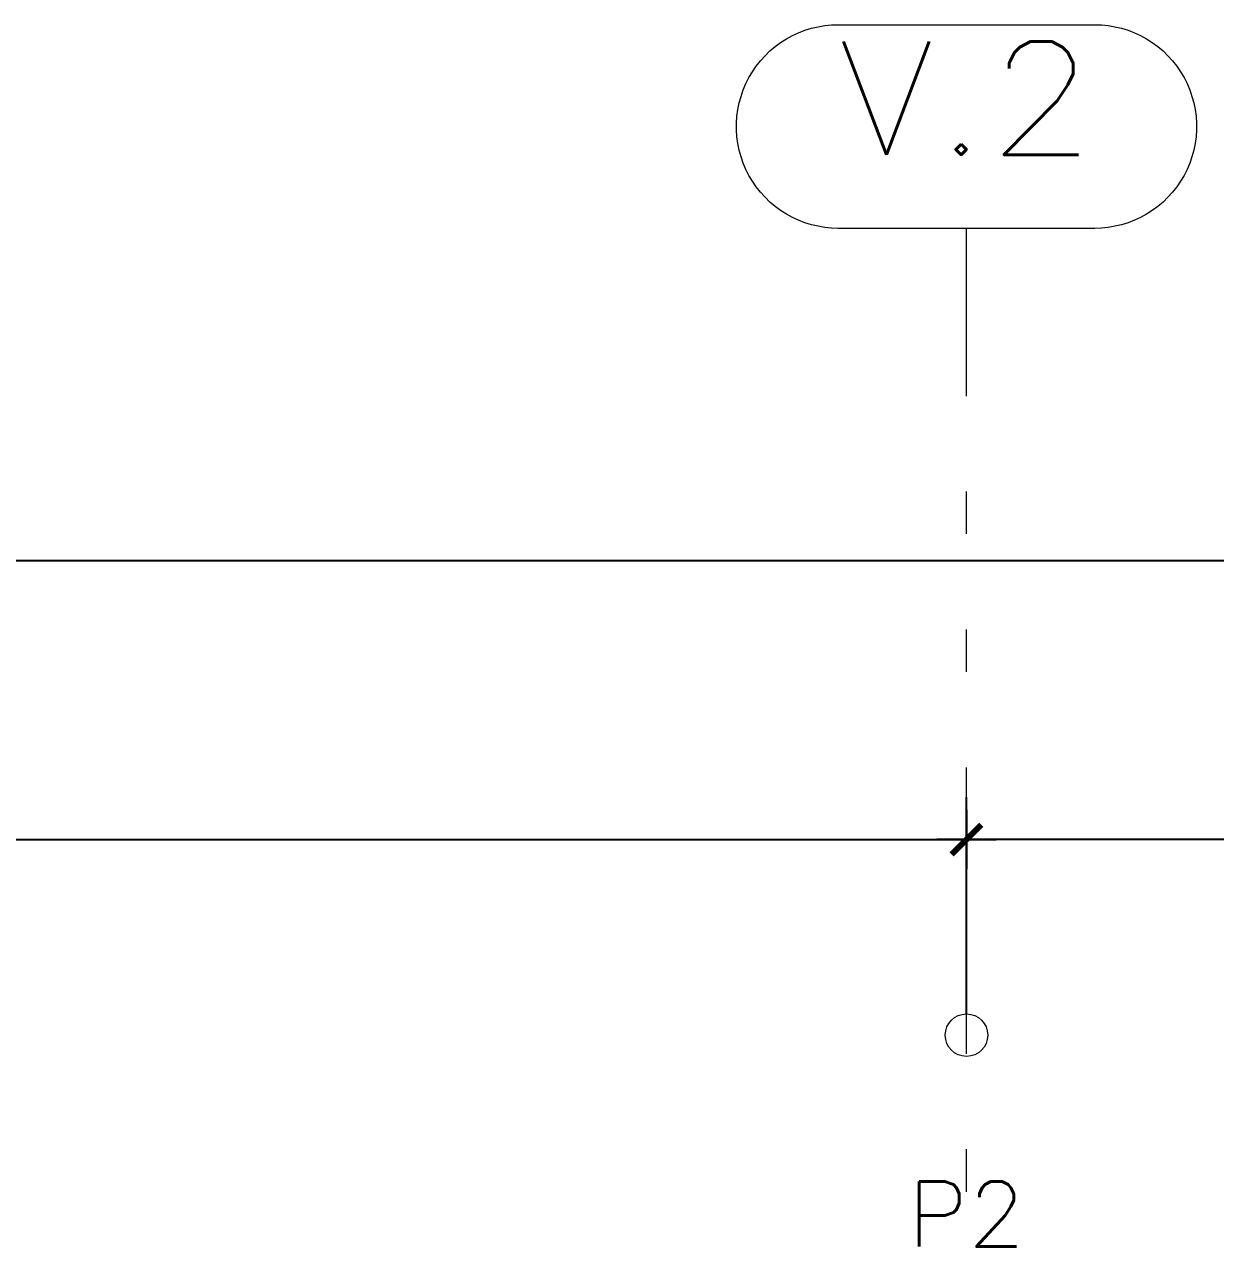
# Model space of a CAD drawing. Header units: metres. Extents: x 219 to 707, y -561 to -17.
# Drawn here: x 344.302 to 347.107, y -220.12 to -217.213 of the extents above; entities that cross this region are included whole.
import ezdxf
from ezdxf.enums import TextEntityAlignment as Align

# ---------------------------------------------------------------- set-up
doc = ezdxf.new("R2010")
doc.units = ezdxf.units.M
doc.linetypes.add('CYPE_RAYAPUNTOPUNTO', pattern=[0.45, 0.225, -0.075, 0, -0.075, 0, -0.075])
for name, color, linetype, lineweight in [('COTAS_ACOTACION', 2, 'Continuous', 0), ('COTAS_REF_LINEAS', 2, 'Continuous', 0), ('COTAS_REPLANTEO', 7, 'CYPE_RAYAPUNTOPUNTO', 0), ('PILAR_REF', 253, 'Continuous', 0)]:
    doc.layers.add(name, color=color, linetype=linetype, lineweight=lineweight)
doc.layers.add('Dr Ejes en bloque', color=4, linetype='Continuous')
doc.layers.add('TCOTA', color=1, linetype='Continuous')
doc.styles.add('CYPETXT', font='romans', dxfattribs={"height": 0.2})
doc.styles.add('T12', font='romans.shx', dxfattribs={"height": 0.12})
doc.dimstyles.new('DIM50', dxfattribs={"dimtxt": 0.12, "dimasz": 0.07, "dimexe": 0.1, "dimexo": 0.05, "dimgap": 0.06, "dimtad": 1, "dimzin": 4, "dimdsep": 46, "dimtxsty": 'T12', "dimblk1": 'COTA1', "dimblk2": 'COTA1', "dimsah": 1, "dimcen": 0.07, "dimclrt": 3, "dimadec": 0, "dimazin": 0, "dimtfac": 1, "dimtmove": 2, "dimatfit": 0, "dimldrblk": 'COTA1', "dimfxl": 1, "dimtolj": 1, "dimtzin": 4, "dimarcsym": 0})

# ---------------------------------------------------------------- blocks, each defined once
blk = doc.blocks.new('A$Ccec89f46')
at = {"layer": 'PILAR_REF', "style": 'CYPETXT', "width": 0.99744}
blk.add_text('P2', height=0.15333, dxfattribs=at).set_placement((-12.0634, 0.3338), (-11.7866, 0.3338), align=Align.FIT)
blk.add_text('P2', height=0.15333, dxfattribs=at).set_placement((-12.0634, 0.3338), (-11.7866, 0.3338), align=Align.FIT)
blk = doc.blocks.new('COTA1')
for p, q in [((0, 1), (0, -1)), ((-1.5, 0), (1, 0))]:
    blk.add_line(p, q)
at = {"const_width": 0.2}
blk.add_lwpolyline([(-0.5, -0.5), (0.5, 0.5)], dxfattribs=at)
blk = doc.blocks.new('*D847')
at = {"layer": 'Defpoints', "color": 0, "transparency": 16777216}
for p in [(115.8777, 145.6949), (139.0277, 145.6949), (139.0277, 145.6949)]:
    blk.add_point(p, dxfattribs=at)
at = {"layer": 'TCOTA', "color": 0, "lineweight": -2, "transparency": 16777216}
for p, q in [((115.8777, 145.7449), (115.8777, 145.7949)), ((139.0277, 145.7449), (139.0277, 145.7949)), ((115.9477, 145.6949), (138.9577, 145.6949))]:
    blk.add_line(p, q, dxfattribs=at)
at = {"layer": 'TCOTA', "color": 0, "lineweight": -2, "transparency": 16777216, "xscale": 0.07, "yscale": 0.07, "zscale": 0.07, "rotation": 180}
blk.add_blockref('COTA1', (115.8777, 145.6949), dxfattribs=at)
at = {"layer": 'TCOTA', "color": 0, "lineweight": -2, "transparency": 16777216, "xscale": 0.07, "yscale": 0.07, "zscale": 0.07}
blk.add_blockref('COTA1', (139.0277, 145.6949), dxfattribs=at)
at = {"layer": 'TCOTA', "color": 3, "transparency": 16777216, "insert": (127.4527, 145.8149), "char_height": 0.12, "attachment_point": 5, "style": 'T12'}
blk.add_mtext('\\A1;23.15', dxfattribs=at)
blk = doc.blocks.new('*D840')
at = {"layer": 'Defpoints', "color": 0, "transparency": 16777216}
for p in [(120.8027, 145.0374), (115.8777, 144.5765), (120.8027, 144.5765)]:
    blk.add_point(p, dxfattribs=at)
at = {"layer": 'TCOTA', "color": 0, "lineweight": -2, "transparency": 16777216}
for p, q in [((115.8777, 144.6265), (115.8777, 145.1374)), ((120.8027, 144.6265), (120.8027, 145.1374)), ((115.9477, 145.0374), (120.7327, 145.0374))]:
    blk.add_line(p, q, dxfattribs=at)
at = {"layer": 'TCOTA', "color": 0, "lineweight": -2, "transparency": 16777216, "xscale": 0.07, "yscale": 0.07, "zscale": 0.07, "rotation": 180}
blk.add_blockref('COTA1', (115.8777, 145.0374), dxfattribs=at)
at = {"layer": 'TCOTA', "color": 0, "lineweight": -2, "transparency": 16777216, "xscale": 0.07, "yscale": 0.07, "zscale": 0.07}
blk.add_blockref('COTA1', (120.8027, 145.0374), dxfattribs=at)
at = {"layer": 'TCOTA', "color": 3, "transparency": 16777216, "insert": (118.3402, 145.1574), "char_height": 0.12, "attachment_point": 5, "style": 'T12'}
blk.add_mtext('\\A1;4.92', dxfattribs=at)
blk = doc.blocks.new('*D852')
at = {"layer": 'Defpoints', "color": 0, "transparency": 16777216}
for p in [(120.8027, 145.0374), (120.8027, 144.8819), (125.7777, 144.5765)]:
    blk.add_point(p, dxfattribs=at)
at = {"layer": 'TCOTA', "color": 0, "lineweight": -2, "transparency": 16777216}
for p, q in [((120.8027, 144.9319), (120.8027, 145.1374)), ((125.7777, 144.6265), (125.7777, 145.1374)), ((125.7077, 145.0374), (120.8727, 145.0374))]:
    blk.add_line(p, q, dxfattribs=at)
at = {"layer": 'TCOTA', "color": 0, "lineweight": -2, "transparency": 16777216, "xscale": 0.07, "yscale": 0.07, "zscale": 0.07, "rotation": 180}
blk.add_blockref('COTA1', (120.8027, 145.0374), dxfattribs=at)
at = {"layer": 'TCOTA', "color": 0, "lineweight": -2, "transparency": 16777216, "xscale": 0.07, "yscale": 0.07, "zscale": 0.07}
blk.add_blockref('COTA1', (125.7777, 145.0374), dxfattribs=at)
at = {"layer": 'TCOTA', "color": 3, "transparency": 16777216, "insert": (123.2902, 145.1574), "char_height": 0.12, "attachment_point": 5, "style": 'T12'}
blk.add_mtext('\\A1;4.97', dxfattribs=at)
blk = doc.blocks.new('DSADADASDAS')
at = {"layer": 'COTAS_ACOTACION'}
blk.add_circle((120.8027, 144.5765, -0.525), 0.05, dxfattribs=at)
at = {"layer": 'COTAS_REF_LINEAS'}
blk.add_lwpolyline([(121.1047, 146.9578), (121.1207, 146.9573), (121.1367, 146.9557), (121.1525, 146.953), (121.1681, 146.9493), (121.1834, 146.9446), (121.1984, 146.9388), (121.213, 146.932), (121.227, 146.9243), (121.2405, 146.9157), (121.2534, 146.9062), (121.2657, 146.8958), (121.2772, 146.8847), (121.288, 146.8728), (121.2979, 146.8602), (121.307, 146.847), (121.3152, 146.8332), (121.3224, 146.8189), (121.3287, 146.8041), (121.3339, 146.7889), (121.3382, 146.7735), (121.3414, 146.7577), (121.3435, 146.7419), (121.3446, 146.7259), (121.3446, 146.7098), (121.3435, 146.6938), (121.3414, 146.6779), (121.3382, 146.6622), (121.3339, 146.6467), (121.3287, 146.6316), (121.3224, 146.6168), (121.3152, 146.6025), (121.307, 146.5887), (121.2979, 146.5755), (121.288, 146.5629), (121.2772, 146.551), (121.2657, 146.5398), (121.2534, 146.5295), (121.2405, 146.52), (121.227, 146.5113), (121.213, 146.5036), (121.1984, 146.4969), (121.1834, 146.4911), (121.1681, 146.4864), (121.1525, 146.4826), (121.1367, 146.48), (121.1207, 146.4784), (121.1047, 146.4778), (120.5007, 146.4778), (120.4847, 146.4784), (120.4687, 146.48), (120.4529, 146.4826), (120.4373, 146.4864), (120.422, 146.4911), (120.407, 146.4969), (120.3925, 146.5036), (120.3784, 146.5113), (120.3649, 146.52), (120.352, 146.5295), (120.3397, 146.5398), (120.3282, 146.551), (120.3174, 146.5629), (120.3075, 146.5755), (120.2984, 146.5887), (120.2902, 146.6025), (120.283, 146.6168), (120.2767, 146.6316), (120.2715, 146.6467), (120.2672, 146.6622), (120.2641, 146.6779), (120.2619, 146.6938), (120.2608, 146.7098), (120.2608, 146.7259), (120.2619, 146.7419), (120.2641, 146.7577), (120.2672, 146.7735), (120.2715, 146.7889), (120.2767, 146.8041), (120.283, 146.8189), (120.2902, 146.8332), (120.2984, 146.847), (120.3075, 146.8602), (120.3174, 146.8728), (120.3282, 146.8847), (120.3397, 146.8958), (120.352, 146.9062), (120.3649, 146.9157), (120.3784, 146.9243), (120.3925, 146.932), (120.407, 146.9388), (120.422, 146.9446), (120.4373, 146.9493), (120.4529, 146.953), (120.4687, 146.9557), (120.4847, 146.9573), (120.5007, 146.9578), (121.1047, 146.9578)], close=True, dxfattribs=at)
at = {"layer": 'COTAS_REPLANTEO', "ltscale": 3}
blk.add_line((120.8027, 125.9327, -0.525), (120.8027, 146.4778, -0.525), dxfattribs=at)
at = {"layer": 'COTAS_REF_LINEAS', "style": 'CYPETXT', "width": 1.057}
blk.add_text('V.2', height=0.26667, dxfattribs=at).set_placement((120.5007, 146.6512, -0.525), (121.1047, 146.6512, -0.525), align=Align.FIT)
at = {"layer": 'TCOTA'}
for base, p1, p2, picture, middle in [((139.0277, 145.6949, -0.525), (115.8777, 145.6949, -0.525), (139.0277, 145.6949, -0.525), '*D847', (127.4527, 145.8149, -0.525)), ((120.8027083, 145.0373647, -0.5249959), (115.8777084, 144.576517, -0.5249959), (120.8027083, 144.576517, -0.5249959), '*D840', (118.3402084, 145.1573647, -0.5249959)), ((120.8027083, 145.0373647, -0.5249959), (125.7777082, 144.576517, -0.5249959), (120.8027083, 144.8819408, -0.5249959), '*D852', (123.2902083, 145.1573647, -0.5249959))]:
    dim = blk.add_linear_dim(base=base, p1=p1, p2=p2, dimstyle='DIM50', dxfattribs=at)
    dim.commit()
    dim.dimension.update_dxf_attribs({"geometry": picture, "text_midpoint": middle})

msp = doc.modelspace()

# ---------------------------------------------------------------- block references
msp.add_blockref('A$Ccec89f46', (358.4456, -220.426))
at = {"layer": 'Dr Ejes en bloque'}
msp.add_blockref('DSADADASDAS', (225.7179, -364.1705, 0.525), dxfattribs=at)

doc.saveas('drawing.dxf')
